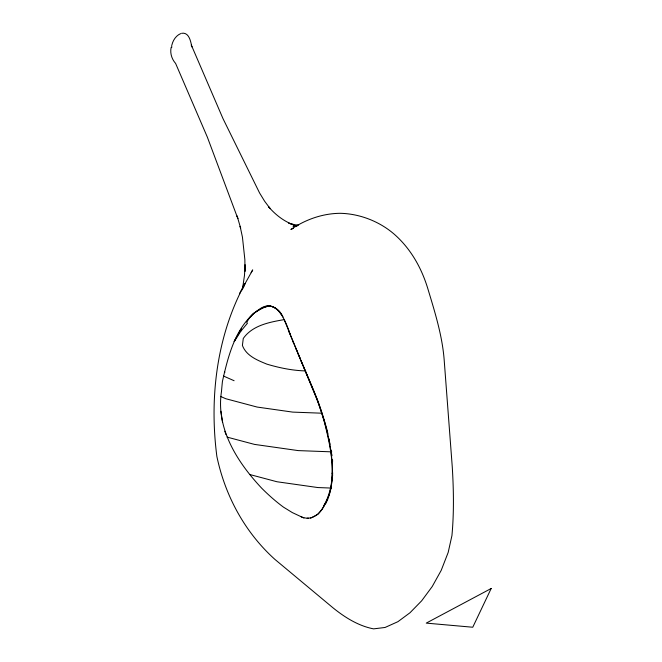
<?xml version="1.0" encoding="UTF-8"?>
<svg xmlns="http://www.w3.org/2000/svg" width="662" height="662" viewBox="0 0 662 662"><rect width="100%" height="100%" fill="white"/><g stroke="black" fill="none" stroke-linecap="round" stroke-linejoin="round"><path stroke-width="0.99" d="M303.932 518.032L292.298 512.578L283.444 507.117A303.122 137.953 76.6 0 1 261.713 488.217C237.476 462.448 215.647 428.504 221.489 391.449A91.944 16.244 -86.3 0 1 222.432 381.386C228.299 355.486 235.689 325.704 258.635 309.758C276.261 296.303 285.694 321.004 289.997 333.954M171.698 47.598L171.723 45.769M331.141 487.282L331.952 480.033M171.135 47.416C169.894 53.175 171.756 59.117 175.629 63.469L207.338 137.1L237.857 218.584L237.112 215.986L240.662 228.2L240.124 226.338L242.433 237.12L244.874 259.719L244.99 271.37L245.081 264.8L244.477 275.425L242.4 289.716M323.428 506.298C338.414 481.017 331.215 449.548 324.579 422.786A303.444 206.544 -83.2 0 0 317.214 400.071L296.129 349.089M332.034 478.667L332.721 474.811M171.872 45.066C172.956 40.274 176.067 35.525 180.726 33.596M242.871 288.276L243.765 284.255L242.193 289.774M328.956 496.037L330.561 490.219M330.843 488.407C327.773 501.49 318.422 523.89 301.218 516.84M243.533 287.308L245.006 283.576C216.598 335.907 209.25 397.912 216.871 456.441C225.13 495.805 244.874 532.331 274.871 559.357L332.895 607.733C344.778 617.381 358.432 625.938 373.583 628.867L385.085 627.46L397.928 621.676L409.993 612.755L421.661 600.815L432.22 586.532L441.198 570.387L448.182 552.431L451.939 535.575C454.049 512.818 453.66 489.772 452.27 466.958L444.161 359.723C442.257 335.725 435.066 312.646 428.149 289.733C421.893 268.582 411.069 249.011 394.353 234.307C379.583 221.431 359.59 213.66 340.053 213.305C322.361 213.503 305.397 219.585 290.875 229.482L293.531 228.282M323.718 505.884L323.875 505.379M325.721 503.583L328.054 498.643M234.662 340.947L240.811 331.232L247.406 323.279L246.752 322.576C250.459 313.78 259.909 308.384 268.789 305.927L268.391 305.985M234.05 341.484L241.589 328.509M322.146 509.186L325.348 503.451M251.163 272.719L252.71 269.906L239.454 293.68M247.48 320.127L253.364 313.482L262.193 308.103M310.552 518.197L318.116 514.184L322.171 509.293M328.228 497.27L328.691 497.005L328.095 497.683M308.658 518.23L307.11 518.222M224.36 372.532L224.915 372.234L224.517 371.928M262.781 307.822C270.741 302.7 279.91 309.526 283.038 317.048M264.932 306.92L269.765 306.059M284.362 319.589C269.575 322.129 252.412 325.323 243.277 338.464L242.4 345.44C246.289 355.891 257.369 360.236 266.894 364.15C279.505 367.898 292.513 370.588 305.687 370.919M326.697 430.623L327.384 431.376L326.532 429.911M331.331 455.861L332.01 455.737L331.695 453.834M332.026 473.247L332.845 473.098M181.587 33.299C189.142 31.95 190.747 41.516 191.831 46.878L191.293 45.008L222.995 118.63L259.578 192.965L264.626 201.231L270.212 208.654L268.375 206.527C275.218 214.571 283.758 221.315 293.771 224.923M297.668 225.643L293.001 226.197L297.304 225.701M284.089 319.44L296.965 350.769M302.766 364.836L297.768 352.904M317.214 400.071L317.52 400.047A305.389 206.147 -84 0 1 327.177 430.573M321.897 413.204L292.67 412.103L257.121 407.056L225.725 398.714L220.835 396.555M331.77 451.856L298.19 450.599L254.514 444.401L227.058 437.102M331.157 488.059L317.876 487.555L276.973 481.754L249.648 474.488M298.661 225.022L295.02 224.782L288.764 223.202L292.935 224.633M239.876 331.166L240.811 331.232M268.979 305.976C274.192 306.415 278.76 309.907 281.35 314.351M223.566 376.066L234.108 380.724M330.528 489.069L330.826 489.251C334.591 466.876 330.76 444.144 324.686 422.53A306.531 209.002 -83.1 0 0 311.57 385.441L303.428 366.334M291.396 337.686L294.54 345.2M291.404 337.645L288.359 330.272M301.094 360.765L317.52 400.047M294.532 345.25L300.25 358.539M292.952 341.402L293.622 343.065M224.807 431.219L226.032 434.653M327.582 432.303L327.98 434.156M328.989 438.79L329.345 440.652M329.701 442.522L330.057 444.384M331.066 450.036L331.381 451.939M222.523 422.257L220.918 411.259M332.448 459.445L332.663 461.29M491.171 588.501L472.759 627.237L426.237 623.116L491.171 588.501"/></g></svg>
